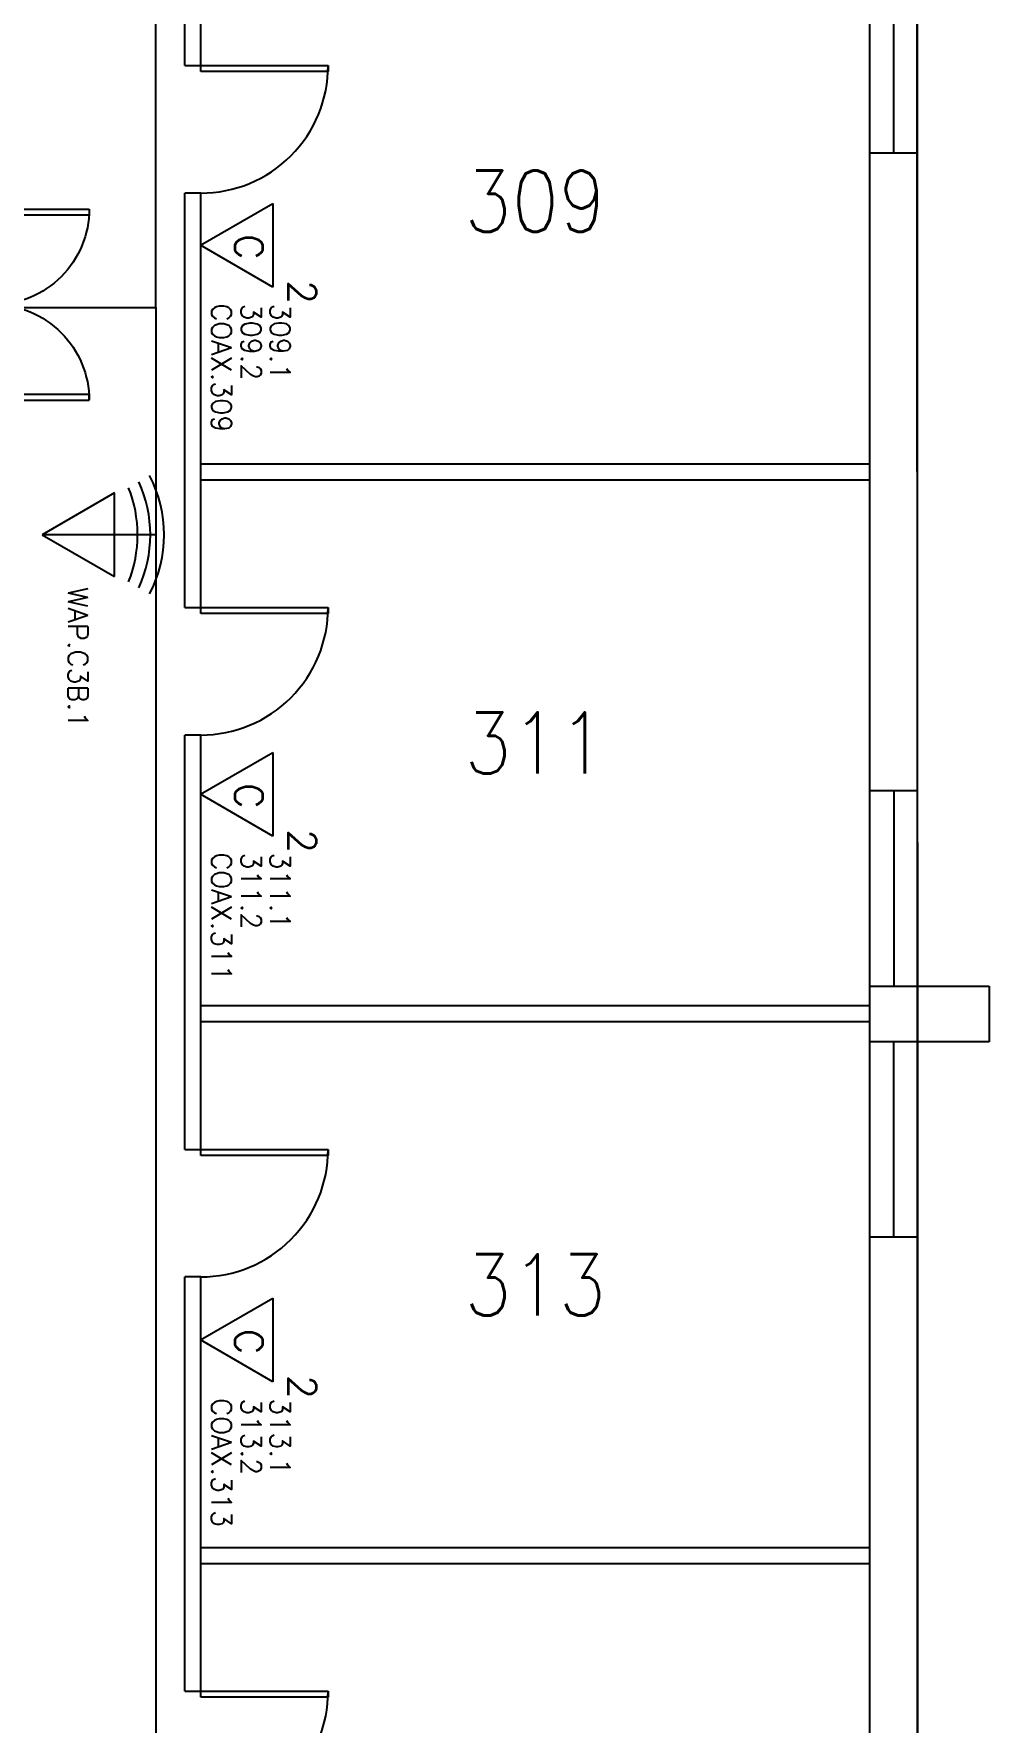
# Model space of a CAD drawing. Header units: inches. Extents: x -460 to 10305, y -938 to 5356.
# Drawn here: x 6290 to 6530, y 2279.1 to 2703.1 of the extents above; entities that cross this region are included whole.
import ezdxf
from ezdxf.enums import TextEntityAlignment as Align

# ---------------------------------------------------------------- set-up
doc = ezdxf.new("R2010")
doc.units = ezdxf.units.IN
doc.header["$MEASUREMENT"] = 0
doc.set_wipeout_variables(frame=1)
for name, color, linetype in [('01-0263-03-DWG-BFP-ARCH$0$SP-DOORS', 5, 'Continuous'), ('01-0263-03-DWG-BFP-ARCH$0$SP-GROSS', 30, 'Continuous'), ('01-0263-03-DWG-BFP-ARCH$0$SP-RMNO', 7, 'Continuous'), ('01-0263-03-DWG-BFP-ARCH$0$SP-ROOM', 7, 'Continuous'), ('01-0263-03-DWG-BFP-ARCH$0$SP-WALL', 7, 'Continuous'), ('01-0263-03-DWG-BFP-ARCH$0$SP-WINDOWS', 6, 'Continuous'), ('T-Comm-E', 1, 'Continuous'), ('T-Comm-E-Wireless', 1, 'Continuous'), ('T-Comm-Path', 40, 'Continuous')]:
    doc.layers.add(name, color=color, linetype=linetype)
doc.layers.get('01-0263-03-DWG-BFP-ARCH$0$SP-ROOM').off()
doc.styles.add('01-0263-03-DWG-BFP-ARCH$0$ROMANS', font='ROMANS.shx', dxfattribs={"width": 0.9})
doc.styles.add('3-32', font='SIMPLEX.shx', dxfattribs={"height": 9})

# ---------------------------------------------------------------- blocks, each defined once
blk = doc.blocks.new('01-0263-03-DWG-BFP-ARCH$0$DOR01')
at = {"color": 0}
for p, q in [((1, 1), (0, 1)), ((0, 1), (0, 0)), ((1, 0), (1, 1)), ((0, 0), (1, 0))]:
    blk.add_line(p, q, dxfattribs=at)
blk = doc.blocks.new('01-0263-03-DWG-BFP-ARCH$0$DOR00')
at = {"color": 0}
for p, q in [((0, 1), (0, 0)), ((1, 0), (1, 1))]:
    blk.add_line(p, q, dxfattribs=at)
blk = doc.blocks.new('01-0263-03-DWG-BFP-ARCH$0$FMGRM1')
at = {"style": '01-0263-03-DWG-BFP-ARCH$0$ROMANS', "width": 0.9}
for tag, p in [('RMAREA', (0, -0.2836)), ('DATA1', (0, -0.443)), ('DATA2', (0, -0.6024)), ('DATA3', (0, -0.7618)), ('DATA4', (0, -0.9213)), ('DATA5', (0, -1.0807))]:
    blk.add_attdef(tag, text='', height=0.1172, dxfattribs=at).set_placement(p, align=Align.CENTER)
at = {"linetype": 'Continuous'}
blk.add_wipeout([(-0.375, -0.125), (0.375, -0.125), (0.375, 0.125), (-0.375, 0.125)], dxfattribs=at)
at = {"layer": '01-0263-03-DWG-BFP-ARCH$0$SP-RMNO', "style": '01-0263-03-DWG-BFP-ARCH$0$ROMANS', "width": 0.9}
blk.add_attdef('RMNUMB', text='', height=0.16, dxfattribs=at).set_placement((0, 0), align=Align.MIDDLE)
blk = doc.blocks.new('01-0263-03-DWG-BFP-ARCH', base_point=(1295.15, 1353.42))
at = {"layer": '01-0263-03-DWG-BFP-ARCH$0$SP-DOORS', "color": 4}
for points in [[(3591.16, 2067.43, 0.414214), (3623.16, 2099.43, 0.414214)], [(3563.16, 2063.43, -0.414214), (3539.16, 2039.43, -0.414214), (3563.16, 2015.43, -0.414214)], [(3591.16, 1931.43, 0.414214), (3623.16, 1963.43, 0.414214)], [(3591.16, 1795.43, 0.414214), (3623.16, 1827.43, 0.414214)], [(3591.16, 1659.43, 0.414214), (3623.16, 1691.43, 0.414214)]]:
    blk.add_lwpolyline(points, format="xyb", dxfattribs=at)
at = {"layer": '01-0263-03-DWG-BFP-ARCH$0$SP-GROSS'}
blk.add_lwpolyline([(3071.13, 1373.46), (3071.15, 1353.42), (3771.15, 1353.42), (3771.05, 2641.37), (3071.16, 2641.39)], close=True, dxfattribs=at)
at = {"layer": '01-0263-03-DWG-BFP-ARCH$0$SP-WALL'}
for p, q in [((3587.16, 2099.43), (3587.16, 2203.43)), ((3591.16, 2099.43), (3591.16, 2203.43)), ((3771.16, 2077.43), (3759.16, 2077.43)), ((3587.16, 1963.43), (3587.16, 2067.43)), ((3591.16, 1963.43), (3591.16, 2067.43)), ((3759.16, 1999.43), (3591.16, 1999.43)), ((3759.16, 1995.43), (3591.16, 1995.43)), ((3587.16, 1827.43), (3587.16, 1931.43)), ((3591.16, 1827.43), (3591.16, 1931.43)), ((3771.16, 1917.43), (3759.16, 1917.43)), ((3759.16, 1365.43), (3759.16, 1904.43)), ((3771.16, 1904.43), (3771.16, 1353.43)), ((3759.16, 1868.43), (3789.16, 1868.43)), ((3771.16, 1868.43), (3771.16, 1854.43)), ((3789.16, 1868.43), (3789.16, 1854.43)), ((3759.16, 1863.43), (3591.16, 1863.43)), ((3759.16, 1859.43), (3591.16, 1859.43)), ((3789.16, 1854.43), (3759.16, 1854.43)), ((3771.16, 1805.43), (3759.16, 1805.43)), ((3587.16, 1691.43), (3587.16, 1795.43)), ((3591.16, 1727.43), (3591.16, 1795.43)), ((3759.16, 1727.43), (3591.16, 1727.43)), ((3591.16, 1691.43), (3591.16, 1727.43)), ((3759.16, 1723.43), (3591.16, 1723.43))]:
    blk.add_line(p, q, dxfattribs=at)
for points in [[(3771.16, 1904.43), (3771.16, 2411.43), (3771.16, 2641.43)], [(3759.16, 1904.43), (3759.16, 2411.43), (3759.16, 2629.43)]]:
    blk.add_lwpolyline(points, dxfattribs=at)
at = {"layer": '01-0263-03-DWG-BFP-ARCH$0$SP-WINDOWS'}
for p, q in [((3765.16, 2077.43), (3765.16, 2126.43)), ((3765.16, 1917.43), (3765.16, 1868.43)), ((3765.16, 1805.43), (3765.16, 1854.43))]:
    blk.add_line(p, q, dxfattribs=at)
at = {"layer": '01-0263-03-DWG-BFP-ARCH$0$SP-DOORS', "rotation": 180}
for p, xscale, yscale, zscale in [((3591.16, 2099.43), -32, 1.5, 32), ((3539.16, 2063.43), -24, 1.5, 24), ((3539.16, 2015.43), -24, -1.5, 24), ((3591.16, 1963.43), -32, 1.5, 32), ((3591.16, 1827.43), -32, 1.5, 32), ((3591.16, 1691.43), -32, 1.5, 32)]:
    blk.add_blockref('01-0263-03-DWG-BFP-ARCH$0$DOR01', p, dxfattribs=dict(at, xscale=xscale, yscale=yscale, zscale=zscale))
at = {"layer": '01-0263-03-DWG-BFP-ARCH$0$SP-WALL', "xscale": -32, "yscale": 4, "zscale": 32, "rotation": 90}
for p in [(3591.16, 2099.43), (3591.16, 1963.43), (3591.16, 1827.43), (3591.16, 1691.43)]:
    blk.add_blockref('01-0263-03-DWG-BFP-ARCH$0$DOR00', p, dxfattribs=at)
at = {"layer": '01-0263-03-DWG-BFP-ARCH$0$SP-ROOM'}
ref = blk.add_blockref('01-0263-03-DWG-BFP-ARCH$0$FMGRM1', (3675.16, 2065.43), dxfattribs=dict(at, xscale=96, yscale=96, zscale=96))
ref.add_attrib('RMNUMB', '309', dxfattribs={"layer": '01-0263-03-DWG-BFP-ARCH$0$SP-RMNO', "height": 15.36, "style": '01-0263-03-DWG-BFP-ARCH$0$ROMANS', "width": 0.9}).set_placement((3675.16, 2065.43), align=Align.MIDDLE)
ref = blk.add_blockref('01-0263-03-DWG-BFP-ARCH$0$FMGRM1', (3675.16, 1929.43), dxfattribs=dict(at, xscale=96, yscale=96, zscale=96))
ref.add_attrib('RMNUMB', '311', dxfattribs={"layer": '01-0263-03-DWG-BFP-ARCH$0$SP-RMNO', "height": 15.36, "style": '01-0263-03-DWG-BFP-ARCH$0$ROMANS', "width": 0.9}).set_placement((3675.16, 1929.43), align=Align.MIDDLE)
ref = blk.add_blockref('01-0263-03-DWG-BFP-ARCH$0$FMGRM1', (3675.16, 1793.43), dxfattribs=dict(at, xscale=96, yscale=96, zscale=96))
ref.add_attrib('RMNUMB', '313', dxfattribs={"layer": '01-0263-03-DWG-BFP-ARCH$0$SP-RMNO', "height": 15.36, "style": '01-0263-03-DWG-BFP-ARCH$0$ROMANS', "width": 0.9}).set_placement((3675.16, 1793.43), align=Align.MIDDLE)
blk = doc.blocks.new('WIRELESS')
for p, q in [((10.5, 18.19), (-10.5, 18.19)), ((-10.5, 18.19), (0, 0)), ((0, 0), (10.5, 18.19))]:
    blk.add_line(p, q)
for centre, start, end in [((0, -1.44), 62.4297, 117.5703), ((0, -4.89), 65.5205, 114.4795), ((0, -8.1), 68.4095, 111.5905)]:
    blk.add_arc(centre, 32.08, start, end)
at = {"style": '3-32', "flags": 1}
for tag, p in [('RM_NUMBER', (50.85, 153.68)), ('UTP_CATEGORY', (50.85, 140.31)), ('QUANTITY_UTP', (50.85, 127.18)), ('WIRELESS_OUTLET_LOCATION', (50.85, 114.16)), ('TELECOMM_ROOM', (50.85, 100.31)), ('QTY_COAX', (50.33, 74.2)), ('POS_2', (166.1, 63.3)), ('POS_3', (166.1, 55.3)), ('POS_4', (166.1, 46.8)), ('POS_5', (166.1, 38.67)), ('POS_6', (166.1, 30.05))]:
    blk.add_attdef(tag, p, '', height=5, dxfattribs=at)
at = {"flags": 1}
for tag, p in [('SERIAL_NUMBER', (51.84, 50.25)), ('MAC_ADDRESS', (51.84, 26.25)), ('ELEVATION', (51.84, 2.25)), ('WO_NUMBER', (53.96, -25.57))]:
    blk.add_attdef(tag, text='', height=5, dxfattribs=at).set_placement(p, align=Align.BOTTOM_LEFT)
at = {"style": '3-32'}
blk.add_attdef('POS_1', (13.17, 6.52), '', height=5, dxfattribs=at)
blk = doc.blocks.new('VOICE(1)DATA(1)COAX(1)')
for p, q in [((0, 0), (-10.5, 18.19)), ((-10.5, 18.19), (10.5, 18.19)), ((10.5, 18.19), (0, 0))]:
    blk.add_line(p, q)
at = {"char_height": 7, "attachment_point": 1, "style": '3-32'}
for s, insert, width in [('2', (8.78, 29.02), 11.7808), ('C', (-2.75, 15.62), 12.7033)]:
    blk.add_mtext(s, dxfattribs=dict(at, insert=insert, width=width))
at = {"style": '3-32', "flags": 1}
for tag, p in [('RM_NUMBER', (92.08, 138.94)), ('UTP_CATEGORY', (92.08, 125.57)), ('QUANTITY_UTP', (92.08, 112.44)), ('WIRELESS_OUTLET_LOCATION', (92.08, 99.43)), ('TELECOMM_ROOM', (92.08, 85.57)), ('QTY_COAX', (91.33, 59.47)), ('POS_4', (202.73, 34.3)), ('POS_5', (202.73, 26.05)), ('POS_6', (202.73, 17.55))]:
    blk.add_attdef(tag, p, '', height=5, dxfattribs=at)
at = {"flags": 1}
blk.add_attdef('WO_NUMBER', text='', height=5, dxfattribs=at).set_placement((90.2, 43.13), align=Align.BOTTOM_LEFT)
at = {"style": '3-32'}
for tag, p in [('POS_1', (14.63, 17.54)), ('POS_2', (14.64, 10.22)), ('POS_3', (14.62, 2.8))]:
    blk.add_attdef(tag, p, '', height=5, dxfattribs=at)

msp = doc.modelspace()

# ---------------------------------------------------------------- block references
msp.add_blockref('01-0263-03-DWG-BFP-ARCH', (4035.95, 1949.11))

# ---------------------------------------------------------------- next in the draw order: linework, layer by layer
at = {"layer": 'T-Comm-Path'}
for points in [[(6275.95, 2634.39), (6320.68, 2634.39), (6320.68, 3051.03), (5964.75, 3051.03), (5964.75, 3032.92), (5955.95, 3032.92)], [(6275.95, 2634.39), (6320.68, 2634.39), (6320.68, 3051.03), (6151.82, 3051.03), (6151.82, 3012.75)], [(6275.95, 2634.39), (6320.68, 2634.39), (6320.68, 3051.03), (6358.7, 3051.03), (6358.7, 3030.5), (6367.95, 3030.5)], [(6275.95, 2634.39), (6320.68, 2634.39), (6320.68, 2136.39), (5965.42, 2136.39), (5965.42, 2151.47), (5955.95, 2151.47)], [(6275.95, 2634.39), (6320.68, 2634.39), (6320.68, 2136.39), (6000.55, 2136.39), (6000.55, 2555.61), (6008.66, 2555.61)], [(6275.95, 2634.39), (6320.68, 2634.39), (6320.68, 2136.39), (6175.57, 2136.39), (6175.57, 2143.59)], [(6275.95, 2634.39), (6320.68, 2634.39), (6320.68, 2577.37), (6292.13, 2577.37)], [(6275.95, 2634.39), (6320.68, 2634.39), (6320.68, 2136.39), (6359.41, 2136.39), (6359.41, 2153.72), (6367.95, 2153.72)]]:
    msp.add_lwpolyline(points, dxfattribs=at)

# ---------------------------------------------------------------- next in the draw order: block references
at = {"layer": 'T-Comm-E', "rotation": 270}
for p, values in [((6331.9, 2650.05), {'POS_1': '309.1', 'POS_2': '309.2', 'POS_3': 'COAX.309'}), ((6331.9, 2512.27), {'POS_1': '311.1', 'POS_2': '311.2', 'POS_3': 'COAX.311'}), ((6331.9, 2375.29), {'POS_1': '313.1', 'POS_2': '313.2', 'POS_3': 'COAX.313'})]:
    msp.add_blockref('VOICE(1)DATA(1)COAX(1)', p, dxfattribs=at).add_auto_attribs(values)
at = {"layer": 'T-Comm-E-Wireless', "rotation": 270}
msp.add_blockref('WIRELESS', (6292.13, 2577.37), dxfattribs=at).add_auto_attribs({'POS_1': 'WAP.C3B.1'})

doc.saveas('drawing.dxf')
